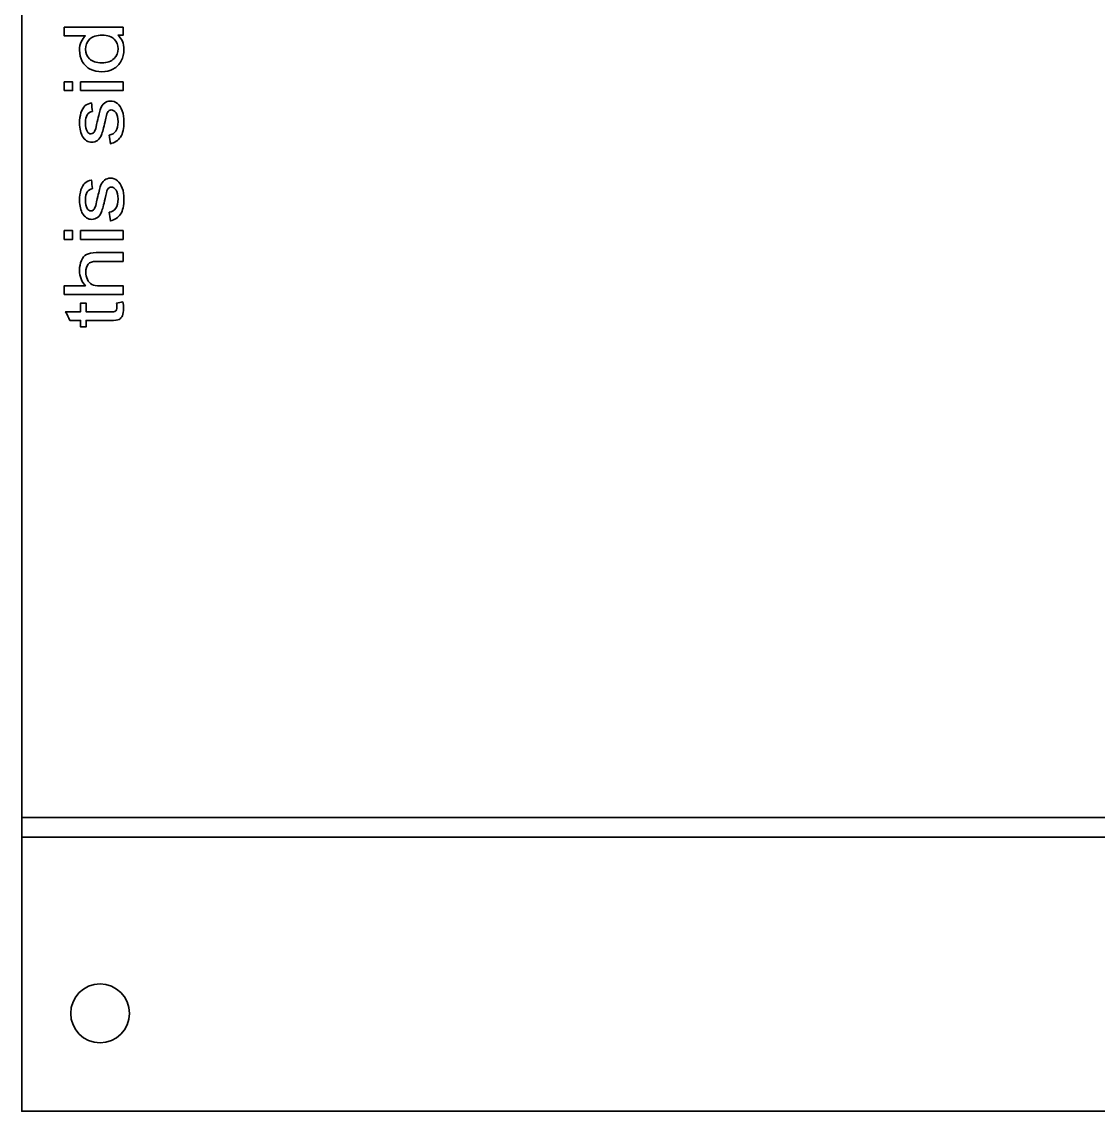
# Model space of a CAD drawing. Header units: millimetres. Extents: x -4 to 226, y -5 to 465.
# Drawn here: x -4 to 51, y -4.9 to 50.7 of the extents above; entities that cross this region are included whole.
import ezdxf

# ---------------------------------------------------------------- set-up
doc = ezdxf.new("R2010")
doc.units = ezdxf.units.MM
doc.layers.add('1', color=7, linetype='Continuous', true_color=0xffffff)
doc.layers.add('151', color=7, linetype='Continuous', true_color=0xffffff)

msp = doc.modelspace()

# ---------------------------------------------------------------- linework, layer by layer
at = {"layer": '1', "color": 163, "linetype": 'Continuous', "lineweight": 35}
for p, q in [((-4.019, 105.064), (-4.019, -4.936)), ((-4.019, 105.064), (-4.019, -4.936)), ((-4.019, 105.064), (-4.019, -4.936)), ((-4.019, 9.064), (-4.019, 10.064)), ((-4.019, 10.064), (85.981, 10.064)), ((-4.019, 9.064), (-4.019, 10.064)), ((-4.019, 10.064), (85.981, 10.064)), ((-4.019, 9.064), (-4.019, 10.064)), ((-4.019, 10.064), (85.981, 10.064)), ((85.981, 9.064), (-4.019, 9.064)), ((85.981, 9.064), (-4.019, 9.064)), ((85.981, 9.064), (-4.019, 9.064)), ((-4.019, -4.936), (105.981, -4.936)), ((-4.019, -4.936), (105.981, -4.936)), ((-4.019, -4.936), (105.981, -4.936))]:
    msp.add_line(p, q, dxfattribs=at)
msp.add_circle((-0.019, 0.064), 1.5, dxfattribs=at)
msp.add_circle((-0.019, 0.064), 1.5, dxfattribs=at)
msp.add_circle((-0.019, 0.064), 1.5, dxfattribs=at)
for points, knots in [([(0.88, 50.036), (0.971, 50.036), (1.063, 50.036), (1.154, 50.036), (1.154, 50.174), (1.154, 50.312), (1.154, 50.45), (0.154, 50.45), (-0.846, 50.45), (-1.846, 50.45), (-1.846, 50.302), (-1.846, 50.154), (-1.846, 50.007), (-1.487, 50.007), (-1.128, 50.007), (-0.769, 50.007), (-0.858, 49.929), (-0.93, 49.829), (-1.041, 49.581), (-1.068, 49.44), (-1.068, 49.066), (-1.021, 48.87), (-0.833, 48.521), (-0.698, 48.39), (-0.344, 48.215), (-0.147, 48.171), (0.292, 48.171), (0.489, 48.219), (0.831, 48.412), (0.965, 48.549), (1.156, 48.9), (1.203, 49.092), (1.203, 49.625), (1.095, 49.87), (0.88, 50.036)], [0, 0, 0, 0, 0.0278, 0.0278, 0.0278, 0.069672, 0.069672, 0.069672, 0.373681, 0.373681, 0.373681, 0.418561, 0.418561, 0.418561, 0.52766, 0.52766, 0.52766, 0.565577, 0.565577, 0.603494, 0.603494, 0.65531, 0.65531, 0.707127, 0.707127, 0.758798, 0.758798, 0.811842, 0.811842, 0.864886, 0.864886, 0.918038, 0.918038, 1, 1, 1, 1]), ([(0.88, 50.036), (0.971, 50.036), (1.063, 50.036), (1.154, 50.036), (1.154, 50.174), (1.154, 50.312), (1.154, 50.45), (0.154, 50.45), (-0.846, 50.45), (-1.846, 50.45), (-1.846, 50.302), (-1.846, 50.154), (-1.846, 50.007), (-1.487, 50.007), (-1.128, 50.007), (-0.769, 50.007), (-0.858, 49.929), (-0.93, 49.829), (-1.041, 49.581), (-1.068, 49.44), (-1.068, 49.066), (-1.021, 48.87), (-0.833, 48.521), (-0.698, 48.39), (-0.344, 48.215), (-0.147, 48.171), (0.292, 48.171), (0.489, 48.219), (0.831, 48.412), (0.965, 48.549), (1.156, 48.9), (1.203, 49.092), (1.203, 49.625), (1.095, 49.87), (0.88, 50.036)], [0, 0, 0, 0, 0.0278, 0.0278, 0.0278, 0.069672, 0.069672, 0.069672, 0.373681, 0.373681, 0.373681, 0.418561, 0.418561, 0.418561, 0.52766, 0.52766, 0.52766, 0.565577, 0.565577, 0.603494, 0.603494, 0.65531, 0.65531, 0.707127, 0.707127, 0.758798, 0.758798, 0.811842, 0.811842, 0.864886, 0.864886, 0.918038, 0.918038, 1, 1, 1, 1]), ([(0.88, 50.036), (0.971, 50.036), (1.063, 50.036), (1.154, 50.036), (1.154, 50.174), (1.154, 50.312), (1.154, 50.45), (0.154, 50.45), (-0.846, 50.45), (-1.846, 50.45), (-1.846, 50.302), (-1.846, 50.154), (-1.846, 50.007), (-1.487, 50.007), (-1.128, 50.007), (-0.769, 50.007), (-0.858, 49.929), (-0.93, 49.829), (-1.041, 49.581), (-1.068, 49.44), (-1.068, 49.066), (-1.021, 48.87), (-0.833, 48.521), (-0.698, 48.39), (-0.344, 48.215), (-0.147, 48.171), (0.292, 48.171), (0.489, 48.219), (0.831, 48.412), (0.965, 48.549), (1.156, 48.9), (1.203, 49.092), (1.203, 49.625), (1.095, 49.87), (0.88, 50.036)], [0, 0, 0, 0, 0.0278, 0.0278, 0.0278, 0.069672, 0.069672, 0.069672, 0.373681, 0.373681, 0.373681, 0.418561, 0.418561, 0.418561, 0.52766, 0.52766, 0.52766, 0.565577, 0.565577, 0.603494, 0.603494, 0.65531, 0.65531, 0.707127, 0.707127, 0.758798, 0.758798, 0.811842, 0.811842, 0.864886, 0.864886, 0.918038, 0.918038, 1, 1, 1, 1]), ([(0.694, 48.842), (0.556, 48.7), (0.348, 48.629), (-0.218, 48.629), (-0.429, 48.695), (-0.697, 48.96), (-0.763, 49.126), (-0.763, 49.527), (-0.694, 49.697), (-0.416, 49.974), (-0.197, 50.044), (0.37, 50.044), (0.571, 49.976), (0.835, 49.704), (0.9, 49.538), (0.9, 49.151), (0.831, 48.984), (0.694, 48.842)], [0, 0, 0, 0, 0.124289, 0.124289, 0.252686, 0.252686, 0.381121, 0.381121, 0.512564, 0.512564, 0.643606, 0.643606, 0.762642, 0.762642, 0.881889, 0.881889, 1, 1, 1, 1]), ([(0.694, 48.842), (0.556, 48.7), (0.348, 48.629), (-0.218, 48.629), (-0.429, 48.695), (-0.697, 48.96), (-0.763, 49.126), (-0.763, 49.527), (-0.694, 49.697), (-0.416, 49.974), (-0.197, 50.044), (0.37, 50.044), (0.571, 49.976), (0.835, 49.704), (0.9, 49.538), (0.9, 49.151), (0.831, 48.984), (0.694, 48.842)], [0, 0, 0, 0, 0.124289, 0.124289, 0.252686, 0.252686, 0.381121, 0.381121, 0.512564, 0.512564, 0.643606, 0.643606, 0.762642, 0.762642, 0.881889, 0.881889, 1, 1, 1, 1]), ([(0.694, 48.842), (0.556, 48.7), (0.348, 48.629), (-0.218, 48.629), (-0.429, 48.695), (-0.697, 48.96), (-0.763, 49.126), (-0.763, 49.527), (-0.694, 49.697), (-0.416, 49.974), (-0.197, 50.044), (0.37, 50.044), (0.571, 49.976), (0.835, 49.704), (0.9, 49.538), (0.9, 49.151), (0.831, 48.984), (0.694, 48.842)], [0, 0, 0, 0, 0.124289, 0.124289, 0.252686, 0.252686, 0.381121, 0.381121, 0.512564, 0.512564, 0.643606, 0.643606, 0.762642, 0.762642, 0.881889, 0.881889, 1, 1, 1, 1]), ([(-1.846, 47.209), (-1.705, 47.209), (-1.564, 47.209), (-1.422, 47.209), (-1.422, 47.357), (-1.422, 47.506), (-1.422, 47.654), (-1.564, 47.654), (-1.705, 47.654), (-1.846, 47.654), (-1.846, 47.506), (-1.846, 47.357), (-1.846, 47.209)], [0, 0, 0, 0, 0.24378, 0.24378, 0.24378, 0.5, 0.5, 0.5, 0.74378, 0.74378, 0.74378, 1, 1, 1, 1]), ([(-1.846, 47.209), (-1.705, 47.209), (-1.564, 47.209), (-1.422, 47.209), (-1.422, 47.357), (-1.422, 47.506), (-1.422, 47.654), (-1.564, 47.654), (-1.705, 47.654), (-1.846, 47.654), (-1.846, 47.506), (-1.846, 47.357), (-1.846, 47.209)], [0, 0, 0, 0, 0.24378, 0.24378, 0.24378, 0.5, 0.5, 0.5, 0.74378, 0.74378, 0.74378, 1, 1, 1, 1]), ([(-1.846, 47.209), (-1.705, 47.209), (-1.564, 47.209), (-1.422, 47.209), (-1.422, 47.357), (-1.422, 47.506), (-1.422, 47.654), (-1.564, 47.654), (-1.705, 47.654), (-1.846, 47.654), (-1.846, 47.506), (-1.846, 47.357), (-1.846, 47.209)], [0, 0, 0, 0, 0.24378, 0.24378, 0.24378, 0.5, 0.5, 0.5, 0.74378, 0.74378, 0.74378, 1, 1, 1, 1]), ([(-1.019, 47.209), (-0.295, 47.209), (0.43, 47.209), (1.154, 47.209), (1.154, 47.357), (1.154, 47.506), (1.154, 47.654), (0.43, 47.654), (-0.295, 47.654), (-1.019, 47.654), (-1.019, 47.506), (-1.019, 47.357), (-1.019, 47.209)], [0, 0, 0, 0, 0.414985, 0.414985, 0.414985, 0.5, 0.5, 0.5, 0.914985, 0.914985, 0.914985, 1, 1, 1, 1]), ([(-1.019, 47.209), (-0.295, 47.209), (0.43, 47.209), (1.154, 47.209), (1.154, 47.357), (1.154, 47.506), (1.154, 47.654), (0.43, 47.654), (-0.295, 47.654), (-1.019, 47.654), (-1.019, 47.506), (-1.019, 47.357), (-1.019, 47.209)], [0, 0, 0, 0, 0.414985, 0.414985, 0.414985, 0.5, 0.5, 0.5, 0.914985, 0.914985, 0.914985, 1, 1, 1, 1]), ([(-1.019, 47.209), (-0.295, 47.209), (0.43, 47.209), (1.154, 47.209), (1.154, 47.357), (1.154, 47.506), (1.154, 47.654), (0.43, 47.654), (-0.295, 47.654), (-1.019, 47.654), (-1.019, 47.506), (-1.019, 47.357), (-1.019, 47.209)], [0, 0, 0, 0, 0.414985, 0.414985, 0.414985, 0.5, 0.5, 0.5, 0.914985, 0.914985, 0.914985, 1, 1, 1, 1]), ([(0.448, 44.936), (0.467, 44.789), (0.486, 44.642), (0.505, 44.495), (0.736, 44.545), (0.91, 44.659), (1.144, 45.017), (1.203, 45.277), (1.203, 45.825), (1.174, 46.009), (1.055, 46.336), (0.971, 46.461), (0.754, 46.633), (0.638, 46.677), (0.39, 46.677), (0.285, 46.642), (0.116, 46.5), (0.051, 46.402), (-0.037, 46.153), (-0.094, 45.934), (-0.212, 45.4), (-0.244, 45.269), (-0.258, 45.225), (-0.284, 45.147), (-0.317, 45.091), (-0.395, 45.018), (-0.437, 45), (-0.56, 45), (-0.625, 45.044), (-0.737, 45.219), (-0.765, 45.365), (-0.765, 45.742), (-0.734, 45.876), (-0.608, 46.065), (-0.521, 46.123), (-0.409, 46.143), (-0.426, 46.288), (-0.442, 46.433), (-0.459, 46.578), (-0.599, 46.55), (-0.711, 46.499), (-0.879, 46.35), (-0.945, 46.235), (-1.044, 45.924), (-1.068, 45.743), (-1.068, 45.4), (-1.054, 45.272), (-0.995, 45.033), (-0.959, 44.938), (-0.917, 44.869), (-0.862, 44.776), (-0.794, 44.704), (-0.629, 44.596), (-0.539, 44.57), (-0.336, 44.57), (-0.238, 44.602), (-0.063, 44.733), (0.006, 44.828), (0.106, 45.08), (0.165, 45.307), (0.284, 45.876), (0.325, 46.027), (0.358, 46.088), (0.406, 46.176), (0.471, 46.219), (0.647, 46.219), (0.728, 46.17), (0.865, 45.972), (0.9, 45.82), (0.9, 45.413), (0.861, 45.255), (0.706, 45.029), (0.594, 44.961), (0.448, 44.936)], [0, 0, 0, 0, 0.044998, 0.044998, 0.044998, 0.110028, 0.110028, 0.175121, 0.175121, 0.214478, 0.214478, 0.253835, 0.253835, 0.293274, 0.293274, 0.333576, 0.333576, 0.373985, 0.373985, 0.414568, 0.414568, 0.442584, 0.442584, 0.442584, 0.459926, 0.459926, 0.476896, 0.476896, 0.503719, 0.503719, 0.530442, 0.530442, 0.553044, 0.553044, 0.575681, 0.575681, 0.575681, 0.612471, 0.612471, 0.612471, 0.643882, 0.643882, 0.675292, 0.675292, 0.706703, 0.706703, 0.727526, 0.727526, 0.748334, 0.748334, 0.748334, 0.772679, 0.772679, 0.796963, 0.796963, 0.823655, 0.823655, 0.85028, 0.85028, 0.876877, 0.876877, 0.896635, 0.896635, 0.896635, 0.915632, 0.915632, 0.936819, 0.936819, 0.957976, 0.957976, 0.978942, 0.978942, 1, 1, 1, 1]), ([(0.448, 44.936), (0.467, 44.789), (0.486, 44.642), (0.505, 44.495), (0.736, 44.545), (0.91, 44.659), (1.144, 45.017), (1.203, 45.277), (1.203, 45.825), (1.174, 46.009), (1.055, 46.336), (0.971, 46.461), (0.754, 46.633), (0.638, 46.677), (0.39, 46.677), (0.285, 46.642), (0.116, 46.5), (0.051, 46.402), (-0.037, 46.153), (-0.094, 45.934), (-0.212, 45.4), (-0.244, 45.269), (-0.258, 45.225), (-0.284, 45.147), (-0.317, 45.091), (-0.395, 45.018), (-0.437, 45), (-0.56, 45), (-0.625, 45.044), (-0.737, 45.219), (-0.765, 45.365), (-0.765, 45.742), (-0.734, 45.876), (-0.608, 46.065), (-0.521, 46.123), (-0.409, 46.143), (-0.426, 46.288), (-0.442, 46.433), (-0.459, 46.578), (-0.599, 46.55), (-0.711, 46.499), (-0.879, 46.35), (-0.945, 46.235), (-1.044, 45.924), (-1.068, 45.743), (-1.068, 45.4), (-1.054, 45.272), (-0.995, 45.033), (-0.959, 44.938), (-0.917, 44.869), (-0.862, 44.776), (-0.794, 44.704), (-0.629, 44.596), (-0.539, 44.57), (-0.336, 44.57), (-0.238, 44.602), (-0.063, 44.733), (0.006, 44.828), (0.106, 45.08), (0.165, 45.307), (0.284, 45.876), (0.325, 46.027), (0.358, 46.088), (0.406, 46.176), (0.471, 46.219), (0.647, 46.219), (0.728, 46.17), (0.865, 45.972), (0.9, 45.82), (0.9, 45.413), (0.861, 45.255), (0.706, 45.029), (0.594, 44.961), (0.448, 44.936)], [0, 0, 0, 0, 0.044998, 0.044998, 0.044998, 0.110028, 0.110028, 0.175121, 0.175121, 0.214478, 0.214478, 0.253835, 0.253835, 0.293274, 0.293274, 0.333576, 0.333576, 0.373985, 0.373985, 0.414568, 0.414568, 0.442584, 0.442584, 0.442584, 0.459926, 0.459926, 0.476896, 0.476896, 0.503719, 0.503719, 0.530442, 0.530442, 0.553044, 0.553044, 0.575681, 0.575681, 0.575681, 0.612471, 0.612471, 0.612471, 0.643882, 0.643882, 0.675292, 0.675292, 0.706703, 0.706703, 0.727526, 0.727526, 0.748334, 0.748334, 0.748334, 0.772679, 0.772679, 0.796963, 0.796963, 0.823655, 0.823655, 0.85028, 0.85028, 0.876877, 0.876877, 0.896635, 0.896635, 0.896635, 0.915632, 0.915632, 0.936819, 0.936819, 0.957976, 0.957976, 0.978942, 0.978942, 1, 1, 1, 1]), ([(0.448, 44.936), (0.467, 44.789), (0.486, 44.642), (0.505, 44.495), (0.736, 44.545), (0.91, 44.659), (1.144, 45.017), (1.203, 45.277), (1.203, 45.825), (1.174, 46.009), (1.055, 46.336), (0.971, 46.461), (0.754, 46.633), (0.638, 46.677), (0.39, 46.677), (0.285, 46.642), (0.116, 46.5), (0.051, 46.402), (-0.037, 46.153), (-0.094, 45.934), (-0.212, 45.4), (-0.244, 45.269), (-0.258, 45.225), (-0.284, 45.147), (-0.317, 45.091), (-0.395, 45.018), (-0.437, 45), (-0.56, 45), (-0.625, 45.044), (-0.737, 45.219), (-0.765, 45.365), (-0.765, 45.742), (-0.734, 45.876), (-0.608, 46.065), (-0.521, 46.123), (-0.409, 46.143), (-0.426, 46.288), (-0.442, 46.433), (-0.459, 46.578), (-0.599, 46.55), (-0.711, 46.499), (-0.879, 46.35), (-0.945, 46.235), (-1.044, 45.924), (-1.068, 45.743), (-1.068, 45.4), (-1.054, 45.272), (-0.995, 45.033), (-0.959, 44.938), (-0.917, 44.869), (-0.862, 44.776), (-0.794, 44.704), (-0.629, 44.596), (-0.539, 44.57), (-0.336, 44.57), (-0.238, 44.602), (-0.063, 44.733), (0.006, 44.828), (0.106, 45.08), (0.165, 45.307), (0.284, 45.876), (0.325, 46.027), (0.358, 46.088), (0.406, 46.176), (0.471, 46.219), (0.647, 46.219), (0.728, 46.17), (0.865, 45.972), (0.9, 45.82), (0.9, 45.413), (0.861, 45.255), (0.706, 45.029), (0.594, 44.961), (0.448, 44.936)], [0, 0, 0, 0, 0.044998, 0.044998, 0.044998, 0.110028, 0.110028, 0.175121, 0.175121, 0.214478, 0.214478, 0.253835, 0.253835, 0.293274, 0.293274, 0.333576, 0.333576, 0.373985, 0.373985, 0.414568, 0.414568, 0.442584, 0.442584, 0.442584, 0.459926, 0.459926, 0.476896, 0.476896, 0.503719, 0.503719, 0.530442, 0.530442, 0.553044, 0.553044, 0.575681, 0.575681, 0.575681, 0.612471, 0.612471, 0.612471, 0.643882, 0.643882, 0.675292, 0.675292, 0.706703, 0.706703, 0.727526, 0.727526, 0.748334, 0.748334, 0.748334, 0.772679, 0.772679, 0.796963, 0.796963, 0.823655, 0.823655, 0.85028, 0.85028, 0.876877, 0.876877, 0.896635, 0.896635, 0.896635, 0.915632, 0.915632, 0.936819, 0.936819, 0.957976, 0.957976, 0.978942, 0.978942, 1, 1, 1, 1]), ([(0.448, 40.995), (0.467, 40.848), (0.486, 40.702), (0.505, 40.555), (0.736, 40.605), (0.91, 40.719), (1.144, 41.077), (1.203, 41.336), (1.203, 41.884), (1.174, 42.069), (1.055, 42.395), (0.971, 42.52), (0.754, 42.693), (0.638, 42.736), (0.39, 42.736), (0.285, 42.701), (0.116, 42.559), (0.051, 42.461), (-0.037, 42.212), (-0.094, 41.993), (-0.212, 41.46), (-0.244, 41.329), (-0.258, 41.284), (-0.284, 41.207), (-0.317, 41.15), (-0.395, 41.078), (-0.437, 41.06), (-0.56, 41.06), (-0.625, 41.103), (-0.737, 41.278), (-0.765, 41.424), (-0.765, 41.802), (-0.734, 41.936), (-0.608, 42.125), (-0.521, 42.182), (-0.409, 42.202), (-0.426, 42.347), (-0.442, 42.493), (-0.459, 42.638), (-0.599, 42.609), (-0.711, 42.558), (-0.879, 42.41), (-0.945, 42.295), (-1.044, 41.983), (-1.068, 41.802), (-1.068, 41.459), (-1.054, 41.331), (-0.995, 41.092), (-0.959, 40.998), (-0.917, 40.928), (-0.862, 40.836), (-0.794, 40.763), (-0.629, 40.656), (-0.539, 40.629), (-0.336, 40.629), (-0.238, 40.662), (-0.063, 40.792), (0.006, 40.887), (0.106, 41.14), (0.165, 41.366), (0.284, 41.935), (0.325, 42.087), (0.358, 42.148), (0.406, 42.235), (0.471, 42.279), (0.647, 42.279), (0.728, 42.23), (0.865, 42.031), (0.9, 41.88), (0.9, 41.473), (0.861, 41.315), (0.706, 41.089), (0.594, 41.02), (0.448, 40.995)], [0, 0, 0, 0, 0.044998, 0.044998, 0.044998, 0.110028, 0.110028, 0.175121, 0.175121, 0.214478, 0.214478, 0.253835, 0.253835, 0.293274, 0.293274, 0.333576, 0.333576, 0.373985, 0.373985, 0.414568, 0.414568, 0.442584, 0.442584, 0.442584, 0.459926, 0.459926, 0.476896, 0.476896, 0.503719, 0.503719, 0.530442, 0.530442, 0.553044, 0.553044, 0.575681, 0.575681, 0.575681, 0.612471, 0.612471, 0.612471, 0.643882, 0.643882, 0.675292, 0.675292, 0.706703, 0.706703, 0.727526, 0.727526, 0.748334, 0.748334, 0.748334, 0.772679, 0.772679, 0.796963, 0.796963, 0.823655, 0.823655, 0.85028, 0.85028, 0.876877, 0.876877, 0.896635, 0.896635, 0.896635, 0.915632, 0.915632, 0.936819, 0.936819, 0.957976, 0.957976, 0.978942, 0.978942, 1, 1, 1, 1]), ([(0.448, 40.995), (0.467, 40.848), (0.486, 40.702), (0.505, 40.555), (0.736, 40.605), (0.91, 40.719), (1.144, 41.077), (1.203, 41.336), (1.203, 41.884), (1.174, 42.069), (1.055, 42.395), (0.971, 42.52), (0.754, 42.693), (0.638, 42.736), (0.39, 42.736), (0.285, 42.701), (0.116, 42.559), (0.051, 42.461), (-0.037, 42.212), (-0.094, 41.993), (-0.212, 41.46), (-0.244, 41.329), (-0.258, 41.284), (-0.284, 41.207), (-0.317, 41.15), (-0.395, 41.078), (-0.437, 41.06), (-0.56, 41.06), (-0.625, 41.103), (-0.737, 41.278), (-0.765, 41.424), (-0.765, 41.802), (-0.734, 41.936), (-0.608, 42.125), (-0.521, 42.182), (-0.409, 42.202), (-0.426, 42.347), (-0.442, 42.493), (-0.459, 42.638), (-0.599, 42.609), (-0.711, 42.558), (-0.879, 42.41), (-0.945, 42.295), (-1.044, 41.983), (-1.068, 41.802), (-1.068, 41.459), (-1.054, 41.331), (-0.995, 41.092), (-0.959, 40.998), (-0.917, 40.928), (-0.862, 40.836), (-0.794, 40.763), (-0.629, 40.656), (-0.539, 40.629), (-0.336, 40.629), (-0.238, 40.662), (-0.063, 40.792), (0.006, 40.887), (0.106, 41.14), (0.165, 41.366), (0.284, 41.935), (0.325, 42.087), (0.358, 42.148), (0.406, 42.235), (0.471, 42.279), (0.647, 42.279), (0.728, 42.23), (0.865, 42.031), (0.9, 41.88), (0.9, 41.473), (0.861, 41.315), (0.706, 41.089), (0.594, 41.02), (0.448, 40.995)], [0, 0, 0, 0, 0.044998, 0.044998, 0.044998, 0.110028, 0.110028, 0.175121, 0.175121, 0.214478, 0.214478, 0.253835, 0.253835, 0.293274, 0.293274, 0.333576, 0.333576, 0.373985, 0.373985, 0.414568, 0.414568, 0.442584, 0.442584, 0.442584, 0.459926, 0.459926, 0.476896, 0.476896, 0.503719, 0.503719, 0.530442, 0.530442, 0.553044, 0.553044, 0.575681, 0.575681, 0.575681, 0.612471, 0.612471, 0.612471, 0.643882, 0.643882, 0.675292, 0.675292, 0.706703, 0.706703, 0.727526, 0.727526, 0.748334, 0.748334, 0.748334, 0.772679, 0.772679, 0.796963, 0.796963, 0.823655, 0.823655, 0.85028, 0.85028, 0.876877, 0.876877, 0.896635, 0.896635, 0.896635, 0.915632, 0.915632, 0.936819, 0.936819, 0.957976, 0.957976, 0.978942, 0.978942, 1, 1, 1, 1]), ([(0.448, 40.995), (0.467, 40.848), (0.486, 40.702), (0.505, 40.555), (0.736, 40.605), (0.91, 40.719), (1.144, 41.077), (1.203, 41.336), (1.203, 41.884), (1.174, 42.069), (1.055, 42.395), (0.971, 42.52), (0.754, 42.693), (0.638, 42.736), (0.39, 42.736), (0.285, 42.701), (0.116, 42.559), (0.051, 42.461), (-0.037, 42.212), (-0.094, 41.993), (-0.212, 41.46), (-0.244, 41.329), (-0.258, 41.284), (-0.284, 41.207), (-0.317, 41.15), (-0.395, 41.078), (-0.437, 41.06), (-0.56, 41.06), (-0.625, 41.103), (-0.737, 41.278), (-0.765, 41.424), (-0.765, 41.802), (-0.734, 41.936), (-0.608, 42.125), (-0.521, 42.182), (-0.409, 42.202), (-0.426, 42.347), (-0.442, 42.493), (-0.459, 42.638), (-0.599, 42.609), (-0.711, 42.558), (-0.879, 42.41), (-0.945, 42.295), (-1.044, 41.983), (-1.068, 41.802), (-1.068, 41.459), (-1.054, 41.331), (-0.995, 41.092), (-0.959, 40.998), (-0.917, 40.928), (-0.862, 40.836), (-0.794, 40.763), (-0.629, 40.656), (-0.539, 40.629), (-0.336, 40.629), (-0.238, 40.662), (-0.063, 40.792), (0.006, 40.887), (0.106, 41.14), (0.165, 41.366), (0.284, 41.935), (0.325, 42.087), (0.358, 42.148), (0.406, 42.235), (0.471, 42.279), (0.647, 42.279), (0.728, 42.23), (0.865, 42.031), (0.9, 41.88), (0.9, 41.473), (0.861, 41.315), (0.706, 41.089), (0.594, 41.02), (0.448, 40.995)], [0, 0, 0, 0, 0.044998, 0.044998, 0.044998, 0.110028, 0.110028, 0.175121, 0.175121, 0.214478, 0.214478, 0.253835, 0.253835, 0.293274, 0.293274, 0.333576, 0.333576, 0.373985, 0.373985, 0.414568, 0.414568, 0.442584, 0.442584, 0.442584, 0.459926, 0.459926, 0.476896, 0.476896, 0.503719, 0.503719, 0.530442, 0.530442, 0.553044, 0.553044, 0.575681, 0.575681, 0.575681, 0.612471, 0.612471, 0.612471, 0.643882, 0.643882, 0.675292, 0.675292, 0.706703, 0.706703, 0.727526, 0.727526, 0.748334, 0.748334, 0.748334, 0.772679, 0.772679, 0.796963, 0.796963, 0.823655, 0.823655, 0.85028, 0.85028, 0.876877, 0.876877, 0.896635, 0.896635, 0.896635, 0.915632, 0.915632, 0.936819, 0.936819, 0.957976, 0.957976, 0.978942, 0.978942, 1, 1, 1, 1]), ([(-1.846, 39.61), (-1.705, 39.61), (-1.564, 39.61), (-1.422, 39.61), (-1.422, 39.758), (-1.422, 39.907), (-1.422, 40.055), (-1.564, 40.055), (-1.705, 40.055), (-1.846, 40.055), (-1.846, 39.907), (-1.846, 39.758), (-1.846, 39.61)], [0, 0, 0, 0, 0.24378, 0.24378, 0.24378, 0.5, 0.5, 0.5, 0.74378, 0.74378, 0.74378, 1, 1, 1, 1]), ([(-1.846, 39.61), (-1.705, 39.61), (-1.564, 39.61), (-1.422, 39.61), (-1.422, 39.758), (-1.422, 39.907), (-1.422, 40.055), (-1.564, 40.055), (-1.705, 40.055), (-1.846, 40.055), (-1.846, 39.907), (-1.846, 39.758), (-1.846, 39.61)], [0, 0, 0, 0, 0.24378, 0.24378, 0.24378, 0.5, 0.5, 0.5, 0.74378, 0.74378, 0.74378, 1, 1, 1, 1]), ([(-1.846, 39.61), (-1.705, 39.61), (-1.564, 39.61), (-1.422, 39.61), (-1.422, 39.758), (-1.422, 39.907), (-1.422, 40.055), (-1.564, 40.055), (-1.705, 40.055), (-1.846, 40.055), (-1.846, 39.907), (-1.846, 39.758), (-1.846, 39.61)], [0, 0, 0, 0, 0.24378, 0.24378, 0.24378, 0.5, 0.5, 0.5, 0.74378, 0.74378, 0.74378, 1, 1, 1, 1]), ([(-1.019, 39.61), (-0.295, 39.61), (0.43, 39.61), (1.154, 39.61), (1.154, 39.758), (1.154, 39.907), (1.154, 40.055), (0.43, 40.055), (-0.295, 40.055), (-1.019, 40.055), (-1.019, 39.907), (-1.019, 39.758), (-1.019, 39.61)], [0, 0, 0, 0, 0.414985, 0.414985, 0.414985, 0.5, 0.5, 0.5, 0.914985, 0.914985, 0.914985, 1, 1, 1, 1]), ([(-1.019, 39.61), (-0.295, 39.61), (0.43, 39.61), (1.154, 39.61), (1.154, 39.758), (1.154, 39.907), (1.154, 40.055), (0.43, 40.055), (-0.295, 40.055), (-1.019, 40.055), (-1.019, 39.907), (-1.019, 39.758), (-1.019, 39.61)], [0, 0, 0, 0, 0.414985, 0.414985, 0.414985, 0.5, 0.5, 0.5, 0.914985, 0.914985, 0.914985, 1, 1, 1, 1]), ([(-1.019, 39.61), (-0.295, 39.61), (0.43, 39.61), (1.154, 39.61), (1.154, 39.758), (1.154, 39.907), (1.154, 40.055), (0.43, 40.055), (-0.295, 40.055), (-1.019, 40.055), (-1.019, 39.907), (-1.019, 39.758), (-1.019, 39.61)], [0, 0, 0, 0, 0.414985, 0.414985, 0.414985, 0.5, 0.5, 0.5, 0.914985, 0.914985, 0.914985, 1, 1, 1, 1]), ([(-1.846, 36.79), (-0.846, 36.79), (0.154, 36.79), (1.154, 36.79), (1.154, 36.939), (1.154, 37.087), (1.154, 37.235), (0.758, 37.235), (0.361, 37.235), (-0.205, 37.235), (-0.339, 37.26), (-0.533, 37.359), (-0.609, 37.442), (-0.723, 37.675), (-0.751, 37.798), (-0.751, 38.107), (-0.709, 38.243), (-0.541, 38.436), (-0.407, 38.484), (0.236, 38.484), (0.695, 38.484), (1.154, 38.484), (1.154, 38.633), (1.154, 38.781), (1.154, 38.93), (0.695, 38.93), (0.236, 38.93), (-0.436, 38.93), (-0.598, 38.899), (-0.822, 38.776), (-0.91, 38.673), (-1.036, 38.385), (-1.068, 38.217), (-1.068, 37.705), (-0.968, 37.443), (-0.769, 37.235), (-1.128, 37.235), (-1.487, 37.235), (-1.846, 37.235), (-1.846, 37.087), (-1.846, 36.939), (-1.846, 36.79)], [0, 0, 0, 0, 0.181316, 0.181316, 0.181316, 0.208224, 0.208224, 0.208224, 0.280087, 0.280087, 0.310975, 0.310975, 0.341863, 0.341863, 0.372751, 0.372751, 0.413935, 0.413935, 0.455038, 0.455038, 0.557482, 0.557482, 0.557482, 0.588417, 0.588417, 0.588417, 0.684003, 0.684003, 0.728347, 0.728347, 0.772652, 0.772652, 0.816838, 0.816838, 0.888693, 0.888693, 0.888693, 0.967438, 0.967438, 0.967438, 1, 1, 1, 1]), ([(-1.846, 36.79), (-0.846, 36.79), (0.154, 36.79), (1.154, 36.79), (1.154, 36.939), (1.154, 37.087), (1.154, 37.235), (0.758, 37.235), (0.361, 37.235), (-0.205, 37.235), (-0.339, 37.26), (-0.533, 37.359), (-0.609, 37.442), (-0.723, 37.675), (-0.751, 37.798), (-0.751, 38.107), (-0.709, 38.243), (-0.541, 38.436), (-0.407, 38.484), (0.236, 38.484), (0.695, 38.484), (1.154, 38.484), (1.154, 38.633), (1.154, 38.781), (1.154, 38.93), (0.695, 38.93), (0.236, 38.93), (-0.436, 38.93), (-0.598, 38.899), (-0.822, 38.776), (-0.91, 38.673), (-1.036, 38.385), (-1.068, 38.217), (-1.068, 37.705), (-0.968, 37.443), (-0.769, 37.235), (-1.128, 37.235), (-1.487, 37.235), (-1.846, 37.235), (-1.846, 37.087), (-1.846, 36.939), (-1.846, 36.79)], [0, 0, 0, 0, 0.181316, 0.181316, 0.181316, 0.208224, 0.208224, 0.208224, 0.280087, 0.280087, 0.310975, 0.310975, 0.341863, 0.341863, 0.372751, 0.372751, 0.413935, 0.413935, 0.455038, 0.455038, 0.557482, 0.557482, 0.557482, 0.588417, 0.588417, 0.588417, 0.684003, 0.684003, 0.728347, 0.728347, 0.772652, 0.772652, 0.816838, 0.816838, 0.888693, 0.888693, 0.888693, 0.967438, 0.967438, 0.967438, 1, 1, 1, 1]), ([(-1.846, 36.79), (-0.846, 36.79), (0.154, 36.79), (1.154, 36.79), (1.154, 36.939), (1.154, 37.087), (1.154, 37.235), (0.758, 37.235), (0.361, 37.235), (-0.205, 37.235), (-0.339, 37.26), (-0.533, 37.359), (-0.609, 37.442), (-0.723, 37.675), (-0.751, 37.798), (-0.751, 38.107), (-0.709, 38.243), (-0.541, 38.436), (-0.407, 38.484), (0.236, 38.484), (0.695, 38.484), (1.154, 38.484), (1.154, 38.633), (1.154, 38.781), (1.154, 38.93), (0.695, 38.93), (0.236, 38.93), (-0.436, 38.93), (-0.598, 38.899), (-0.822, 38.776), (-0.91, 38.673), (-1.036, 38.385), (-1.068, 38.217), (-1.068, 37.705), (-0.968, 37.443), (-0.769, 37.235), (-1.128, 37.235), (-1.487, 37.235), (-1.846, 37.235), (-1.846, 37.087), (-1.846, 36.939), (-1.846, 36.79)], [0, 0, 0, 0, 0.181316, 0.181316, 0.181316, 0.208224, 0.208224, 0.208224, 0.280087, 0.280087, 0.310975, 0.310975, 0.341863, 0.341863, 0.372751, 0.372751, 0.413935, 0.413935, 0.455038, 0.455038, 0.557482, 0.557482, 0.557482, 0.588417, 0.588417, 0.588417, 0.684003, 0.684003, 0.728347, 0.728347, 0.772652, 0.772652, 0.816838, 0.816838, 0.888693, 0.888693, 0.888693, 0.967438, 0.967438, 0.967438, 1, 1, 1, 1]), ([(1.15, 36.419), (1.041, 36.398), (0.933, 36.376), (0.824, 36.355), (0.834, 36.274), (0.839, 36.209), (0.839, 36.094), (0.83, 36.043), (0.812, 36.007), (0.795, 35.972), (0.771, 35.946), (0.741, 35.93), (0.711, 35.915), (0.643, 35.907), (0.115, 35.907), (-0.309, 35.907), (-0.733, 35.907), (-0.733, 36.056), (-0.733, 36.206), (-0.733, 36.355), (-0.828, 36.355), (-0.924, 36.355), (-1.019, 36.355), (-1.019, 36.206), (-1.019, 36.056), (-1.019, 35.907), (-1.272, 35.907), (-1.525, 35.907), (-1.778, 35.907), (-1.705, 35.76), (-1.631, 35.612), (-1.557, 35.464), (-1.378, 35.464), (-1.199, 35.464), (-1.019, 35.464), (-1.019, 35.356), (-1.019, 35.247), (-1.019, 35.138), (-0.924, 35.138), (-0.828, 35.138), (-0.733, 35.138), (-0.733, 35.247), (-0.733, 35.356), (-0.733, 35.464), (-0.316, 35.464), (0.101, 35.464), (0.739, 35.464), (0.884, 35.482), (1.022, 35.555), (1.077, 35.618), (1.161, 35.796), (1.183, 35.921), (1.183, 36.182), (1.172, 36.294), (1.15, 36.419)], [0, 0, 0, 0, 0.03632, 0.03632, 0.03632, 0.057771, 0.057771, 0.086505, 0.086505, 0.086505, 0.100021, 0.100021, 0.100021, 0.12599, 0.12599, 0.230626, 0.230626, 0.230626, 0.276172, 0.276172, 0.276172, 0.305342, 0.305342, 0.305342, 0.350887, 0.350887, 0.350887, 0.428165, 0.428165, 0.428165, 0.47854, 0.47854, 0.47854, 0.533325, 0.533325, 0.533325, 0.566553, 0.566553, 0.566553, 0.595722, 0.595722, 0.595722, 0.628949, 0.628949, 0.628949, 0.756171, 0.756171, 0.823648, 0.823648, 0.891018, 0.891018, 0.958502, 0.958502, 1, 1, 1, 1]), ([(1.15, 36.419), (1.041, 36.398), (0.933, 36.376), (0.824, 36.355), (0.834, 36.274), (0.839, 36.209), (0.839, 36.094), (0.83, 36.043), (0.812, 36.007), (0.795, 35.972), (0.771, 35.946), (0.741, 35.93), (0.711, 35.915), (0.643, 35.907), (0.115, 35.907), (-0.309, 35.907), (-0.733, 35.907), (-0.733, 36.056), (-0.733, 36.206), (-0.733, 36.355), (-0.828, 36.355), (-0.924, 36.355), (-1.019, 36.355), (-1.019, 36.206), (-1.019, 36.056), (-1.019, 35.907), (-1.272, 35.907), (-1.525, 35.907), (-1.778, 35.907), (-1.705, 35.76), (-1.631, 35.612), (-1.557, 35.464), (-1.378, 35.464), (-1.199, 35.464), (-1.019, 35.464), (-1.019, 35.356), (-1.019, 35.247), (-1.019, 35.138), (-0.924, 35.138), (-0.828, 35.138), (-0.733, 35.138), (-0.733, 35.247), (-0.733, 35.356), (-0.733, 35.464), (-0.316, 35.464), (0.101, 35.464), (0.739, 35.464), (0.884, 35.482), (1.022, 35.555), (1.077, 35.618), (1.161, 35.796), (1.183, 35.921), (1.183, 36.182), (1.172, 36.294), (1.15, 36.419)], [0, 0, 0, 0, 0.03632, 0.03632, 0.03632, 0.057771, 0.057771, 0.086505, 0.086505, 0.086505, 0.100021, 0.100021, 0.100021, 0.12599, 0.12599, 0.230626, 0.230626, 0.230626, 0.276172, 0.276172, 0.276172, 0.305342, 0.305342, 0.305342, 0.350887, 0.350887, 0.350887, 0.428165, 0.428165, 0.428165, 0.47854, 0.47854, 0.47854, 0.533325, 0.533325, 0.533325, 0.566553, 0.566553, 0.566553, 0.595722, 0.595722, 0.595722, 0.628949, 0.628949, 0.628949, 0.756171, 0.756171, 0.823648, 0.823648, 0.891018, 0.891018, 0.958502, 0.958502, 1, 1, 1, 1]), ([(1.15, 36.419), (1.041, 36.398), (0.933, 36.376), (0.824, 36.355), (0.834, 36.274), (0.839, 36.209), (0.839, 36.094), (0.83, 36.043), (0.812, 36.007), (0.795, 35.972), (0.771, 35.946), (0.741, 35.93), (0.711, 35.915), (0.643, 35.907), (0.115, 35.907), (-0.309, 35.907), (-0.733, 35.907), (-0.733, 36.056), (-0.733, 36.206), (-0.733, 36.355), (-0.828, 36.355), (-0.924, 36.355), (-1.019, 36.355), (-1.019, 36.206), (-1.019, 36.056), (-1.019, 35.907), (-1.272, 35.907), (-1.525, 35.907), (-1.778, 35.907), (-1.705, 35.76), (-1.631, 35.612), (-1.557, 35.464), (-1.378, 35.464), (-1.199, 35.464), (-1.019, 35.464), (-1.019, 35.356), (-1.019, 35.247), (-1.019, 35.138), (-0.924, 35.138), (-0.828, 35.138), (-0.733, 35.138), (-0.733, 35.247), (-0.733, 35.356), (-0.733, 35.464), (-0.316, 35.464), (0.101, 35.464), (0.739, 35.464), (0.884, 35.482), (1.022, 35.555), (1.077, 35.618), (1.161, 35.796), (1.183, 35.921), (1.183, 36.182), (1.172, 36.294), (1.15, 36.419)], [0, 0, 0, 0, 0.03632, 0.03632, 0.03632, 0.057771, 0.057771, 0.086505, 0.086505, 0.086505, 0.100021, 0.100021, 0.100021, 0.12599, 0.12599, 0.230626, 0.230626, 0.230626, 0.276172, 0.276172, 0.276172, 0.305342, 0.305342, 0.305342, 0.350887, 0.350887, 0.350887, 0.428165, 0.428165, 0.428165, 0.47854, 0.47854, 0.47854, 0.533325, 0.533325, 0.533325, 0.566553, 0.566553, 0.566553, 0.595722, 0.595722, 0.595722, 0.628949, 0.628949, 0.628949, 0.756171, 0.756171, 0.823648, 0.823648, 0.891018, 0.891018, 0.958502, 0.958502, 1, 1, 1, 1])]:
    msp.add_open_spline(points, degree=3, knots=knots, dxfattribs=at)
at = {"layer": '151', "color": 43, "linetype": 'Continuous', "lineweight": 18}
msp.add_point((-4.019, -4.936), dxfattribs=at)
msp.add_point((-4.019, -4.936), dxfattribs=at)
msp.add_point((-4.019, -4.936), dxfattribs=at)

doc.saveas('drawing.dxf')
